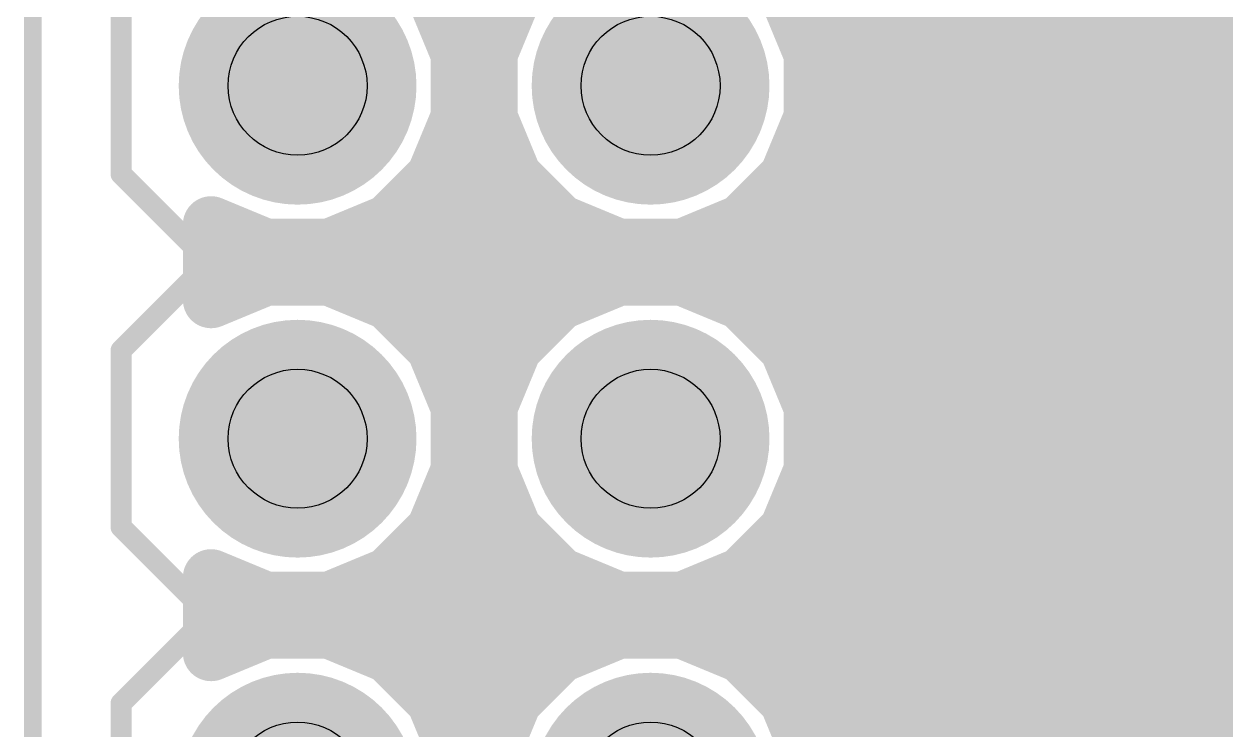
# Model space of a CAD drawing. Extents: x -0.1 to 54.7, y 0 to 86.4.
# Drawn here: x -0.06 to 8.59, y 37.27 to 42.35 of the extents above; entities that cross this region are included whole.
import ezdxf

# ---------------------------------------------------------------- set-up
doc = ezdxf.new("R2010")
doc.units = 0
for name, color, linetype in [('1', 22, 'CONTINUOUS'), ('16', 175, 'CONTINUOUS'), ('17', 82, 'CONTINUOUS'), ('20', 7, 'CONTINUOUS'), ('21', 253, 'CONTINUOUS'), ('29', 253, 'CONTINUOUS'), ('30', 253, 'CONTINUOUS'), ('44', 253, 'CONTINUOUS'), ('51', 253, 'CONTINUOUS')]:
    doc.layers.add(name, color=color, linetype=linetype)

# ---------------------------------------------------------------- blocks, each defined once
blk = doc.blocks.new('RECT')
blk.add_solid([(-0.5, -0.5), (0.5, -0.5), (-0.5, 0.5), (0.5, 0.5)])
blk = doc.blocks.new('ROUNDP')
at = {"const_width": 0.5}
blk.add_lwpolyline([(0, -0.25, 1), (0, 0.25, 1), (0, -0.25)], format="xyb", dxfattribs=at)

msp = doc.modelspace()

# ---------------------------------------------------------------- linework, layer by layer
at = {"layer": '1', "const_width": 0.4064}
for points in [[(3.0654, 42.1408), (2.8887, 42.5673)], [(3.4613, 42.5673), (3.2846, 42.1408)], [(5.6054, 42.1408), (5.4287, 42.5673)], [(3.0137, 42.2656), (3.3363, 42.2656)], [(5.5537, 42.2656), (15.4686, 42.2656)], [(3.0654, 41.6792), (3.0654, 42.1408)], [(3.2846, 42.1408), (3.2846, 41.6792)], [(5.6054, 41.6792), (5.6054, 42.1408)], [(3.0654, 41.8592), (3.2846, 41.8592)], [(5.6054, 41.8592), (15.4686, 41.8592)], [(2.8887, 41.2527), (3.0654, 41.6792)], [(3.2846, 41.6792), (3.4613, 41.2527)], [(5.4287, 41.2527), (5.6054, 41.6792)], [(2.9716, 41.4528), (3.3784, 41.4528)], [(5.5116, 41.4528), (15.4686, 41.4528)], [(2.5623, 40.9263), (2.8887, 41.2527)], [(3.4613, 41.2527), (3.7877, 40.9263)], [(5.1023, 40.9263), (5.4287, 41.2527)], [(2.6825, 41.0464), (3.6675, 41.0464)], [(5.2225, 41.0464), (15.4686, 41.0464)], [(1.2827, 40.3682), (1.2827, 40.9118)], [(1.2827, 40.9118), (1.6742, 40.7496)], [(2.1358, 40.7496), (2.5623, 40.9263)], [(3.7877, 40.9263), (4.2142, 40.7496)], [(4.6758, 40.7496), (5.1023, 40.9263)], [(1.6742, 40.7496), (2.1358, 40.7496)], [(4.2142, 40.7496), (4.6758, 40.7496)], [(1.2827, 40.64), (15.4686, 40.64)], [(1.6742, 40.5304), (1.2827, 40.3682)], [(2.1358, 40.5304), (1.6742, 40.5304)], [(2.5623, 40.3537), (2.1358, 40.5304)], [(4.2142, 40.5304), (3.7877, 40.3537)], [(4.6758, 40.5304), (4.2142, 40.5304)], [(5.1023, 40.3537), (4.6758, 40.5304)], [(2.8887, 40.0273), (2.5623, 40.3537)], [(3.7877, 40.3537), (3.4613, 40.0273)], [(5.4287, 40.0273), (5.1023, 40.3537)], [(2.6825, 40.2336), (3.6675, 40.2336)], [(5.2225, 40.2336), (15.4686, 40.2336)], [(3.0654, 39.6008), (2.8887, 40.0273)], [(3.4613, 40.0273), (3.2846, 39.6008)], [(5.6054, 39.6008), (5.4287, 40.0273)], [(2.9716, 39.8272), (3.3784, 39.8272)], [(5.5116, 39.8272), (15.4686, 39.8272)], [(3.0654, 39.1392), (3.0654, 39.6008)], [(3.2846, 39.6008), (3.2846, 39.1392)], [(5.6054, 39.1392), (5.6054, 39.6008)], [(3.0654, 39.4208), (3.2846, 39.4208)], [(5.6054, 39.4208), (15.4686, 39.4208)], [(2.8887, 38.7127), (3.0654, 39.1392)], [(3.2846, 39.1392), (3.4613, 38.7127)], [(5.4287, 38.7127), (5.6054, 39.1392)], [(3.0137, 39.0144), (3.3363, 39.0144)], [(5.5537, 39.0144), (15.4686, 39.0144)], [(2.5623, 38.3863), (2.8887, 38.7127)], [(3.4613, 38.7127), (3.7877, 38.3863)], [(5.1023, 38.3863), (5.4287, 38.7127)], [(2.7841, 38.608), (3.5659, 38.608)], [(5.3241, 38.608), (15.4686, 38.608)], [(1.2827, 37.8282), (1.2827, 38.3718)], [(1.2827, 38.3718), (1.6742, 38.2096)], [(2.1358, 38.2096), (2.5623, 38.3863)], [(3.7877, 38.3863), (4.2142, 38.2096)], [(4.6758, 38.2096), (5.1023, 38.3863)], [(1.2827, 38.2016), (15.4686, 38.2016)], [(1.6742, 38.2096), (2.1358, 38.2096)], [(4.2142, 38.2096), (4.6758, 38.2096)], [(1.6742, 37.9904), (1.2827, 37.8282)], [(2.1358, 37.9904), (1.6742, 37.9904)], [(2.5623, 37.8137), (2.1358, 37.9904)], [(4.2142, 37.9904), (3.7877, 37.8137)], [(4.6758, 37.9904), (4.2142, 37.9904)], [(5.1023, 37.8137), (4.6758, 37.9904)], [(2.8887, 37.4873), (2.5623, 37.8137)], [(2.5809, 37.7952), (3.7691, 37.7952)], [(3.7877, 37.8137), (3.4613, 37.4873)], [(5.4287, 37.4873), (5.1023, 37.8137)], [(5.1208, 37.7952), (15.4686, 37.7952)], [(3.0654, 37.0608), (2.8887, 37.4873)], [(3.4613, 37.4873), (3.2846, 37.0608)], [(5.6054, 37.0608), (5.4287, 37.4873)], [(2.9295, 37.3888), (3.4205, 37.3888)], [(5.4695, 37.3888), (15.4686, 37.3888)]]:
    msp.add_lwpolyline(points, dxfattribs=at)
at = {"layer": '1', "const_width": 0.2032}
for points in [[(3.0137, 42.3672, 1), (3.0137, 42.164)], [(3.3363, 42.164, 1), (3.3363, 42.3672)], [(5.5537, 42.3672, 1), (5.5537, 42.164)], [(3.167, 42.1408, 1), (2.9638, 42.1408)], [(3.3862, 42.1408, 1), (3.183, 42.1408)], [(5.707, 42.1408, 1), (5.5038, 42.1408)], [(2.9715, 42.1019, 1), (3.1593, 42.1797)], [(3.1907, 42.1797, 1), (3.3785, 42.1019)], [(5.5115, 42.1019, 1), (5.6993, 42.1797)], [(3.0654, 41.9608, 1), (3.0654, 41.7576)], [(3.2846, 41.7576, 1), (3.2846, 41.9608)], [(5.6054, 41.9608, 1), (5.6054, 41.7576)], [(3.1593, 41.6403, 1), (2.9715, 41.7181)], [(3.3785, 41.7181, 1), (3.1907, 41.6403)], [(5.6993, 41.6403, 1), (5.5115, 41.7181)], [(2.9638, 41.6792, 1), (3.167, 41.6792)], [(3.183, 41.6792, 1), (3.3862, 41.6792)], [(5.5038, 41.6792, 1), (5.707, 41.6792)], [(2.9716, 41.5544, 1), (2.9716, 41.3512)], [(3.3784, 41.3512, 1), (3.3784, 41.5544)], [(5.5116, 41.5544, 1), (5.5116, 41.3512)], [(2.9606, 41.1808, 1), (2.8169, 41.3245)], [(3.5331, 41.3245, 1), (3.3894, 41.1808)], [(5.5006, 41.1808, 1), (5.3569, 41.3245)], [(2.7949, 41.2916, 1), (2.9826, 41.2138)], [(3.3674, 41.2138, 1), (3.5551, 41.2916)], [(5.3349, 41.2916, 1), (5.5226, 41.2138)], [(2.6825, 41.148, 1), (2.6825, 40.9448)], [(3.6675, 40.9448, 1), (3.6675, 41.148)], [(5.2225, 41.148, 1), (5.2225, 40.9448)], [(1.3843, 40.9118, 1), (1.1811, 40.9118)], [(1.3216, 41.0056, 1), (1.2438, 40.8179)], [(2.4905, 40.9981, 1), (2.6342, 40.8544)], [(2.6012, 40.8324, 1), (2.5234, 41.0201)], [(3.8266, 41.0201, 1), (3.7488, 40.8324)], [(3.7158, 40.8544, 1), (3.8595, 40.9981)], [(5.0305, 40.9981, 1), (5.1742, 40.8544)], [(5.1412, 40.8324, 1), (5.0634, 41.0201)], [(1.6742, 40.8512, 1), (1.6742, 40.648)], [(1.6353, 40.6557, 1), (1.7131, 40.8435)], [(2.0969, 40.8435, 1), (2.1747, 40.6557)], [(2.1358, 40.648, 1), (2.1358, 40.8512)], [(4.2142, 40.8512, 1), (4.2142, 40.648)], [(4.1753, 40.6557, 1), (4.2531, 40.8435)], [(4.6369, 40.8435, 1), (4.7147, 40.6557)], [(4.6758, 40.648, 1), (4.6758, 40.8512)], [(1.2827, 40.7416, 1), (1.2827, 40.5384)], [(1.6742, 40.632, 1), (1.6742, 40.4288)], [(1.7131, 40.4365, 1), (1.6353, 40.6243)], [(2.1747, 40.6243, 1), (2.0969, 40.4365)], [(2.1358, 40.4288, 1), (2.1358, 40.632)], [(4.2142, 40.632, 1), (4.2142, 40.4288)], [(4.2531, 40.4365, 1), (4.1753, 40.6243)], [(4.7147, 40.6243, 1), (4.6369, 40.4365)], [(4.6758, 40.4288, 1), (4.6758, 40.632)], [(1.2438, 40.4621, 1), (1.3216, 40.2744)], [(2.6342, 40.4256, 1), (2.4905, 40.2819)], [(2.5234, 40.2599, 1), (2.6012, 40.4476)], [(3.7488, 40.4476, 1), (3.8266, 40.2599)], [(3.8595, 40.2819, 1), (3.7158, 40.4256)], [(5.1742, 40.4256, 1), (5.0305, 40.2819)], [(5.0634, 40.2599, 1), (5.1412, 40.4476)], [(1.1811, 40.3682, 1), (1.3843, 40.3682)], [(2.6825, 40.3352, 1), (2.6825, 40.132)], [(3.6675, 40.132, 1), (3.6675, 40.3352)], [(5.2225, 40.3352, 1), (5.2225, 40.132)], [(2.9826, 40.0662, 1), (2.7949, 39.9884)], [(3.5551, 39.9884, 1), (3.3674, 40.0662)], [(5.5226, 40.0662, 1), (5.3349, 39.9884)], [(2.8169, 39.9555, 1), (2.9606, 40.0992)], [(3.3894, 40.0992, 1), (3.5331, 39.9555)], [(5.3569, 39.9555, 1), (5.5006, 40.0992)], [(2.9716, 39.9288, 1), (2.9716, 39.7256)], [(3.3784, 39.7256, 1), (3.3784, 39.9288)], [(5.5116, 39.9288, 1), (5.5116, 39.7256)], [(3.167, 39.6008, 1), (2.9638, 39.6008)], [(3.3862, 39.6008, 1), (3.183, 39.6008)], [(5.707, 39.6008, 1), (5.5038, 39.6008)], [(2.9715, 39.5619, 1), (3.1593, 39.6397)], [(3.1907, 39.6397, 1), (3.3785, 39.5619)], [(5.5115, 39.5619, 1), (5.6993, 39.6397)], [(3.0654, 39.5224, 1), (3.0654, 39.3192)], [(3.2846, 39.3192, 1), (3.2846, 39.5224)], [(5.6054, 39.5224, 1), (5.6054, 39.3192)], [(3.1593, 39.1003, 1), (2.9715, 39.1781)], [(3.3785, 39.1781, 1), (3.1907, 39.1003)], [(5.6993, 39.1003, 1), (5.5115, 39.1781)], [(3.0137, 39.116, 1), (3.0137, 38.9128)], [(2.9638, 39.1392, 1), (3.167, 39.1392)], [(3.183, 39.1392, 1), (3.3862, 39.1392)], [(3.3363, 38.9128, 1), (3.3363, 39.116)], [(5.5537, 39.116, 1), (5.5537, 38.9128)], [(5.5038, 39.1392, 1), (5.707, 39.1392)], [(2.7949, 38.7516, 1), (2.9826, 38.6738)], [(2.9606, 38.6408, 1), (2.8169, 38.7845)], [(3.5331, 38.7845, 1), (3.3894, 38.6408)], [(3.3674, 38.6738, 1), (3.5551, 38.7516)], [(5.3349, 38.7516, 1), (5.5226, 38.6738)], [(5.5006, 38.6408, 1), (5.3569, 38.7845)], [(2.7841, 38.7096, 1), (2.7841, 38.5064)], [(3.5659, 38.5064, 1), (3.5659, 38.7096)], [(5.3241, 38.7096, 1), (5.3241, 38.5064)], [(1.3843, 38.3718, 1), (1.1811, 38.3718)], [(1.3216, 38.4656, 1), (1.2438, 38.2779)], [(2.6012, 38.2924, 1), (2.5234, 38.4801)], [(3.8266, 38.4801, 1), (3.7488, 38.2924)], [(5.1412, 38.2924, 1), (5.0634, 38.4801)], [(2.4905, 38.4581, 1), (2.6342, 38.3144)], [(3.7158, 38.3144, 1), (3.8595, 38.4581)], [(5.0305, 38.4581, 1), (5.1742, 38.3144)], [(1.2827, 38.3032, 1), (1.2827, 38.1)], [(1.6742, 38.3112, 1), (1.6742, 38.108)], [(1.6353, 38.1157, 1), (1.7131, 38.3035)], [(2.0969, 38.3035, 1), (2.1747, 38.1157)], [(2.1358, 38.108, 1), (2.1358, 38.3112)], [(4.2142, 38.3112, 1), (4.2142, 38.108)], [(4.1753, 38.1157, 1), (4.2531, 38.3035)], [(4.6369, 38.3035, 1), (4.7147, 38.1157)], [(4.6758, 38.108, 1), (4.6758, 38.3112)], [(1.6742, 38.092, 1), (1.6742, 37.8888)], [(1.7131, 37.8965, 1), (1.6353, 38.0843)], [(2.1747, 38.0843, 1), (2.0969, 37.8965)], [(2.1358, 37.8888, 1), (2.1358, 38.092)], [(4.2142, 38.092, 1), (4.2142, 37.8888)], [(4.2531, 37.8965, 1), (4.1753, 38.0843)], [(4.7147, 38.0843, 1), (4.6369, 37.8965)], [(4.6758, 37.8888, 1), (4.6758, 38.092)], [(1.2438, 37.9221, 1), (1.3216, 37.7344)], [(2.6342, 37.8856, 1), (2.4905, 37.7419)], [(2.5809, 37.8968, 1), (2.5809, 37.6936)], [(2.5234, 37.7199, 1), (2.6012, 37.9076)], [(3.7488, 37.9076, 1), (3.8266, 37.7199)], [(3.8595, 37.7419, 1), (3.7158, 37.8856)], [(3.7691, 37.6936, 1), (3.7691, 37.8968)], [(5.1742, 37.8856, 1), (5.0305, 37.7419)], [(5.1208, 37.8968, 1), (5.1208, 37.6936)], [(5.0634, 37.7199, 1), (5.1412, 37.9076)], [(1.1811, 37.8282, 1), (1.3843, 37.8282)], [(2.9826, 37.5262, 1), (2.7949, 37.4484)], [(2.8169, 37.4155, 1), (2.9606, 37.5592)], [(3.3894, 37.5592, 1), (3.5331, 37.4155)], [(3.5551, 37.4484, 1), (3.3674, 37.5262)], [(5.5226, 37.5262, 1), (5.3349, 37.4484)], [(5.3569, 37.4155, 1), (5.5006, 37.5592)], [(2.9295, 37.4904, 1), (2.9295, 37.2872)], [(3.4205, 37.2872, 1), (3.4205, 37.4904)], [(5.4695, 37.4904, 1), (5.4695, 37.2872)]]:
    msp.add_lwpolyline(points, format="xyb", dxfattribs=at)
at = {"layer": '16', "const_width": 0.4064}
for points in [[(3.0654, 42.1408), (2.8887, 42.5673)], [(3.4613, 42.5673), (3.2846, 42.1408)], [(5.6054, 42.1408), (5.4287, 42.5673)], [(3.0137, 42.2656), (3.3363, 42.2656)], [(5.5537, 42.2656), (49.0563, 42.2656)], [(3.0654, 41.6792), (3.0654, 42.1408)], [(3.2846, 42.1408), (3.2846, 41.6792)], [(5.6054, 41.6792), (5.6054, 42.1408)], [(3.0654, 41.8592), (3.2846, 41.8592)], [(5.6054, 41.8592), (49.0046, 41.8592)], [(2.8887, 41.2527), (3.0654, 41.6792)], [(3.2846, 41.6792), (3.4613, 41.2527)], [(5.4287, 41.2527), (5.6054, 41.6792)], [(2.9716, 41.4528), (3.3784, 41.4528)], [(5.5116, 41.4528), (49.0984, 41.4528)], [(2.5623, 40.9263), (2.8887, 41.2527)], [(3.4613, 41.2527), (3.7877, 40.9263)], [(5.1023, 40.9263), (5.4287, 41.2527)], [(2.6825, 41.0464), (3.6675, 41.0464)], [(5.2225, 41.0464), (49.3875, 41.0464)], [(1.2827, 40.3682), (1.2827, 40.9118)], [(1.2827, 40.9118), (1.6742, 40.7496)], [(2.1358, 40.7496), (2.5623, 40.9263)], [(3.7877, 40.9263), (4.2142, 40.7496)], [(4.6758, 40.7496), (5.1023, 40.9263)], [(1.6742, 40.7496), (2.1358, 40.7496)], [(4.2142, 40.7496), (4.6758, 40.7496)], [(1.2827, 40.64), (53.3273, 40.64)], [(1.6742, 40.5304), (1.2827, 40.3682)], [(2.1358, 40.5304), (1.6742, 40.5304)], [(2.5623, 40.3537), (2.1358, 40.5304)], [(4.2142, 40.5304), (3.7877, 40.3537)], [(4.6758, 40.5304), (4.2142, 40.5304)], [(5.1023, 40.3537), (4.6758, 40.5304)], [(2.8887, 40.0273), (2.5623, 40.3537)], [(3.7877, 40.3537), (3.4613, 40.0273)], [(5.4287, 40.0273), (5.1023, 40.3537)], [(2.6825, 40.2336), (3.6675, 40.2336)], [(5.2225, 40.2336), (49.3875, 40.2336)], [(3.0654, 39.6008), (2.8887, 40.0273)], [(3.4613, 40.0273), (3.2846, 39.6008)], [(5.6054, 39.6008), (5.4287, 40.0273)], [(2.9716, 39.8272), (3.3784, 39.8272)], [(5.5116, 39.8272), (49.0984, 39.8272)], [(3.0654, 39.1392), (3.0654, 39.6008)], [(3.2846, 39.6008), (3.2846, 39.1392)], [(5.6054, 39.1392), (5.6054, 39.6008)], [(3.0654, 39.4208), (3.2846, 39.4208)], [(5.6054, 39.4208), (49.0046, 39.4208)], [(2.8887, 38.7127), (3.0654, 39.1392)], [(3.2846, 39.1392), (3.4613, 38.7127)], [(5.4287, 38.7127), (5.6054, 39.1392)], [(3.0137, 39.0144), (3.3363, 39.0144)], [(5.5537, 39.0144), (49.0563, 39.0144)], [(2.5623, 38.3863), (2.8887, 38.7127)], [(3.4613, 38.7127), (3.7877, 38.3863)], [(5.1023, 38.3863), (5.4287, 38.7127)], [(2.7841, 38.608), (3.5659, 38.608)], [(5.3241, 38.608), (49.2859, 38.608)], [(1.2827, 37.8282), (1.2827, 38.3718)], [(1.2827, 38.3718), (1.6742, 38.2096)], [(2.1358, 38.2096), (2.5623, 38.3863)], [(3.7877, 38.3863), (4.2142, 38.2096)], [(4.6758, 38.2096), (5.1023, 38.3863)], [(1.2827, 38.2016), (53.3273, 38.2016)], [(1.6742, 38.2096), (2.1358, 38.2096)], [(4.2142, 38.2096), (4.6758, 38.2096)], [(1.6742, 37.9904), (1.2827, 37.8282)], [(2.1358, 37.9904), (1.6742, 37.9904)], [(2.5623, 37.8137), (2.1358, 37.9904)], [(4.2142, 37.9904), (3.7877, 37.8137)], [(4.6758, 37.9904), (4.2142, 37.9904)], [(5.1023, 37.8137), (4.6758, 37.9904)], [(2.8887, 37.4873), (2.5623, 37.8137)], [(2.5809, 37.7952), (3.7691, 37.7952)], [(3.7877, 37.8137), (3.4613, 37.4873)], [(5.4287, 37.4873), (5.1023, 37.8137)], [(5.1208, 37.7952), (49.4891, 37.7952)], [(3.0654, 37.0608), (2.8887, 37.4873)], [(3.4613, 37.4873), (3.2846, 37.0608)], [(5.6054, 37.0608), (5.4287, 37.4873)], [(2.9295, 37.3888), (3.4205, 37.3888)], [(5.4695, 37.3888), (49.1405, 37.3888)]]:
    msp.add_lwpolyline(points, dxfattribs=at)
at = {"layer": '16', "const_width": 0.2032}
for points in [[(3.0137, 42.3672, 1), (3.0137, 42.164)], [(3.3363, 42.164, 1), (3.3363, 42.3672)], [(5.5537, 42.3672, 1), (5.5537, 42.164)], [(3.167, 42.1408, 1), (2.9638, 42.1408)], [(3.3862, 42.1408, 1), (3.183, 42.1408)], [(5.707, 42.1408, 1), (5.5038, 42.1408)], [(2.9715, 42.1019, 1), (3.1593, 42.1797)], [(3.1907, 42.1797, 1), (3.3785, 42.1019)], [(5.5115, 42.1019, 1), (5.6993, 42.1797)], [(3.0654, 41.9608, 1), (3.0654, 41.7576)], [(3.2846, 41.7576, 1), (3.2846, 41.9608)], [(5.6054, 41.9608, 1), (5.6054, 41.7576)], [(3.1593, 41.6403, 1), (2.9715, 41.7181)], [(3.3785, 41.7181, 1), (3.1907, 41.6403)], [(5.6993, 41.6403, 1), (5.5115, 41.7181)], [(2.9638, 41.6792, 1), (3.167, 41.6792)], [(3.183, 41.6792, 1), (3.3862, 41.6792)], [(5.5038, 41.6792, 1), (5.707, 41.6792)], [(2.9716, 41.5544, 1), (2.9716, 41.3512)], [(3.3784, 41.3512, 1), (3.3784, 41.5544)], [(5.5116, 41.5544, 1), (5.5116, 41.3512)], [(2.9606, 41.1808, 1), (2.8169, 41.3245)], [(3.5331, 41.3245, 1), (3.3894, 41.1808)], [(5.5006, 41.1808, 1), (5.3569, 41.3245)], [(2.7949, 41.2916, 1), (2.9826, 41.2138)], [(3.3674, 41.2138, 1), (3.5551, 41.2916)], [(5.3349, 41.2916, 1), (5.5226, 41.2138)], [(2.6825, 41.148, 1), (2.6825, 40.9448)], [(3.6675, 40.9448, 1), (3.6675, 41.148)], [(5.2225, 41.148, 1), (5.2225, 40.9448)], [(1.3843, 40.9118, 1), (1.1811, 40.9118)], [(1.3216, 41.0056, 1), (1.2438, 40.8179)], [(2.4905, 40.9981, 1), (2.6342, 40.8544)], [(2.6012, 40.8324, 1), (2.5234, 41.0201)], [(3.8266, 41.0201, 1), (3.7488, 40.8324)], [(3.7158, 40.8544, 1), (3.8595, 40.9981)], [(5.0305, 40.9981, 1), (5.1742, 40.8544)], [(5.1412, 40.8324, 1), (5.0634, 41.0201)], [(1.6742, 40.8512, 1), (1.6742, 40.648)], [(1.6353, 40.6557, 1), (1.7131, 40.8435)], [(2.0969, 40.8435, 1), (2.1747, 40.6557)], [(2.1358, 40.648, 1), (2.1358, 40.8512)], [(4.2142, 40.8512, 1), (4.2142, 40.648)], [(4.1753, 40.6557, 1), (4.2531, 40.8435)], [(4.6369, 40.8435, 1), (4.7147, 40.6557)], [(4.6758, 40.648, 1), (4.6758, 40.8512)], [(1.2827, 40.7416, 1), (1.2827, 40.5384)], [(1.6742, 40.632, 1), (1.6742, 40.4288)], [(1.7131, 40.4365, 1), (1.6353, 40.6243)], [(2.1747, 40.6243, 1), (2.0969, 40.4365)], [(2.1358, 40.4288, 1), (2.1358, 40.632)], [(4.2142, 40.632, 1), (4.2142, 40.4288)], [(4.2531, 40.4365, 1), (4.1753, 40.6243)], [(4.7147, 40.6243, 1), (4.6369, 40.4365)], [(4.6758, 40.4288, 1), (4.6758, 40.632)], [(1.2438, 40.4621, 1), (1.3216, 40.2744)], [(2.6342, 40.4256, 1), (2.4905, 40.2819)], [(2.5234, 40.2599, 1), (2.6012, 40.4476)], [(3.7488, 40.4476, 1), (3.8266, 40.2599)], [(3.8595, 40.2819, 1), (3.7158, 40.4256)], [(5.1742, 40.4256, 1), (5.0305, 40.2819)], [(5.0634, 40.2599, 1), (5.1412, 40.4476)], [(1.1811, 40.3682, 1), (1.3843, 40.3682)], [(2.6825, 40.3352, 1), (2.6825, 40.132)], [(3.6675, 40.132, 1), (3.6675, 40.3352)], [(5.2225, 40.3352, 1), (5.2225, 40.132)], [(2.9826, 40.0662, 1), (2.7949, 39.9884)], [(3.5551, 39.9884, 1), (3.3674, 40.0662)], [(5.5226, 40.0662, 1), (5.3349, 39.9884)], [(2.8169, 39.9555, 1), (2.9606, 40.0992)], [(3.3894, 40.0992, 1), (3.5331, 39.9555)], [(5.3569, 39.9555, 1), (5.5006, 40.0992)], [(2.9716, 39.9288, 1), (2.9716, 39.7256)], [(3.3784, 39.7256, 1), (3.3784, 39.9288)], [(5.5116, 39.9288, 1), (5.5116, 39.7256)], [(3.167, 39.6008, 1), (2.9638, 39.6008)], [(3.3862, 39.6008, 1), (3.183, 39.6008)], [(5.707, 39.6008, 1), (5.5038, 39.6008)], [(2.9715, 39.5619, 1), (3.1593, 39.6397)], [(3.1907, 39.6397, 1), (3.3785, 39.5619)], [(5.5115, 39.5619, 1), (5.6993, 39.6397)], [(3.0654, 39.5224, 1), (3.0654, 39.3192)], [(3.2846, 39.3192, 1), (3.2846, 39.5224)], [(5.6054, 39.5224, 1), (5.6054, 39.3192)], [(3.1593, 39.1003, 1), (2.9715, 39.1781)], [(3.3785, 39.1781, 1), (3.1907, 39.1003)], [(5.6993, 39.1003, 1), (5.5115, 39.1781)], [(3.0137, 39.116, 1), (3.0137, 38.9128)], [(2.9638, 39.1392, 1), (3.167, 39.1392)], [(3.183, 39.1392, 1), (3.3862, 39.1392)], [(3.3363, 38.9128, 1), (3.3363, 39.116)], [(5.5537, 39.116, 1), (5.5537, 38.9128)], [(5.5038, 39.1392, 1), (5.707, 39.1392)], [(2.7949, 38.7516, 1), (2.9826, 38.6738)], [(2.9606, 38.6408, 1), (2.8169, 38.7845)], [(3.5331, 38.7845, 1), (3.3894, 38.6408)], [(3.3674, 38.6738, 1), (3.5551, 38.7516)], [(5.3349, 38.7516, 1), (5.5226, 38.6738)], [(5.5006, 38.6408, 1), (5.3569, 38.7845)], [(2.7841, 38.7096, 1), (2.7841, 38.5064)], [(3.5659, 38.5064, 1), (3.5659, 38.7096)], [(5.3241, 38.7096, 1), (5.3241, 38.5064)], [(1.3843, 38.3718, 1), (1.1811, 38.3718)], [(1.3216, 38.4656, 1), (1.2438, 38.2779)], [(2.6012, 38.2924, 1), (2.5234, 38.4801)], [(3.8266, 38.4801, 1), (3.7488, 38.2924)], [(5.1412, 38.2924, 1), (5.0634, 38.4801)], [(2.4905, 38.4581, 1), (2.6342, 38.3144)], [(3.7158, 38.3144, 1), (3.8595, 38.4581)], [(5.0305, 38.4581, 1), (5.1742, 38.3144)], [(1.2827, 38.3032, 1), (1.2827, 38.1)], [(1.6742, 38.3112, 1), (1.6742, 38.108)], [(1.6353, 38.1157, 1), (1.7131, 38.3035)], [(2.0969, 38.3035, 1), (2.1747, 38.1157)], [(2.1358, 38.108, 1), (2.1358, 38.3112)], [(4.2142, 38.3112, 1), (4.2142, 38.108)], [(4.1753, 38.1157, 1), (4.2531, 38.3035)], [(4.6369, 38.3035, 1), (4.7147, 38.1157)], [(4.6758, 38.108, 1), (4.6758, 38.3112)], [(1.6742, 38.092, 1), (1.6742, 37.8888)], [(1.7131, 37.8965, 1), (1.6353, 38.0843)], [(2.1747, 38.0843, 1), (2.0969, 37.8965)], [(2.1358, 37.8888, 1), (2.1358, 38.092)], [(4.2142, 38.092, 1), (4.2142, 37.8888)], [(4.2531, 37.8965, 1), (4.1753, 38.0843)], [(4.7147, 38.0843, 1), (4.6369, 37.8965)], [(4.6758, 37.8888, 1), (4.6758, 38.092)], [(1.2438, 37.9221, 1), (1.3216, 37.7344)], [(2.6342, 37.8856, 1), (2.4905, 37.7419)], [(2.5809, 37.8968, 1), (2.5809, 37.6936)], [(2.5234, 37.7199, 1), (2.6012, 37.9076)], [(3.7488, 37.9076, 1), (3.8266, 37.7199)], [(3.8595, 37.7419, 1), (3.7158, 37.8856)], [(3.7691, 37.6936, 1), (3.7691, 37.8968)], [(5.1742, 37.8856, 1), (5.0305, 37.7419)], [(5.1208, 37.8968, 1), (5.1208, 37.6936)], [(5.0634, 37.7199, 1), (5.1412, 37.9076)], [(1.1811, 37.8282, 1), (1.3843, 37.8282)], [(2.9826, 37.5262, 1), (2.7949, 37.4484)], [(2.8169, 37.4155, 1), (2.9606, 37.5592)], [(3.3894, 37.5592, 1), (3.5331, 37.4155)], [(3.5551, 37.4484, 1), (3.3674, 37.5262)], [(5.5226, 37.5262, 1), (5.3349, 37.4484)], [(5.3569, 37.4155, 1), (5.5006, 37.5592)], [(2.9295, 37.4904, 1), (2.9295, 37.2872)], [(3.4205, 37.2872, 1), (3.4205, 37.4904)], [(5.4695, 37.4904, 1), (5.4695, 37.2872)]]:
    msp.add_lwpolyline(points, format="xyb", dxfattribs=at)
at = {"layer": '20', "const_width": 0.127}
msp.add_lwpolyline([(0, 73.66), (0, 14.605)], dxfattribs=at)
at = {"layer": '21', "const_width": 0.1524}
for points in [[(0.635, 41.275), (0.635, 42.545)], [(5.715, 42.545), (5.715, 41.275)], [(1.27, 40.64), (0.635, 41.275)], [(5.08, 40.64), (5.715, 41.275)], [(0.635, 40.005), (1.27, 40.64)], [(1.27, 40.64), (5.08, 40.64)], [(5.08, 40.64), (5.715, 40.005)], [(0.635, 38.735), (0.635, 40.005)], [(5.715, 40.005), (5.715, 38.735)], [(1.27, 38.1), (0.635, 38.735)], [(5.08, 38.1), (5.715, 38.735)], [(0.635, 37.465), (1.27, 38.1)], [(1.27, 38.1), (5.08, 38.1)], [(5.08, 38.1), (5.715, 37.465)], [(0.635, 36.195), (0.635, 37.465)], [(5.715, 37.465), (5.715, 36.195)]]:
    msp.add_lwpolyline(points, dxfattribs=at)
at = {"layer": '21', "const_width": 0.0762}
for points in [[(0.6619, 41.3019, 1), (0.6081, 41.2481)], [(5.7419, 41.2481, 1), (5.6881, 41.3019)], [(0.5969, 41.275, 1), (0.6731, 41.275)], [(5.6769, 41.275, 1), (5.7531, 41.275)], [(1.27, 40.6781, 1), (1.27, 40.6019)], [(1.2969, 40.6131, 1), (1.2431, 40.6669)], [(1.2431, 40.6131, 1), (1.2969, 40.6669)], [(5.1069, 40.6669, 1), (5.0531, 40.6131)], [(5.0531, 40.6669, 1), (5.1069, 40.6131)], [(5.08, 40.6019, 1), (5.08, 40.6781)], [(0.6731, 40.005, 1), (0.5969, 40.005)], [(0.6081, 40.0319, 1), (0.6619, 39.9781)], [(5.7531, 40.005, 1), (5.6769, 40.005)], [(5.6881, 39.9781, 1), (5.7419, 40.0319)], [(0.5969, 38.735, 1), (0.6731, 38.735)], [(0.6619, 38.7619, 1), (0.6081, 38.7081)], [(5.6769, 38.735, 1), (5.7531, 38.735)], [(5.7419, 38.7081, 1), (5.6881, 38.7619)], [(1.27, 38.1381, 1), (1.27, 38.0619)], [(1.2969, 38.0731, 1), (1.2431, 38.1269)], [(1.2431, 38.0731, 1), (1.2969, 38.1269)], [(5.1069, 38.1269, 1), (5.0531, 38.0731)], [(5.0531, 38.1269, 1), (5.1069, 38.0731)], [(5.08, 38.0619, 1), (5.08, 38.1381)], [(0.6731, 37.465, 1), (0.5969, 37.465)], [(5.7531, 37.465, 1), (5.6769, 37.465)], [(0.6081, 37.4919, 1), (0.6619, 37.4381)], [(5.6881, 37.4381, 1), (5.7419, 37.4919)]]:
    msp.add_lwpolyline(points, format="xyb", dxfattribs=at)
at = {"layer": '44'}
for centre in [(1.905, 41.91), (4.445, 41.91), (1.905, 39.37), (4.445, 39.37), (1.905, 36.83), (4.445, 36.83)]:
    msp.add_circle(centre, 0.5, dxfattribs=at)

# ---------------------------------------------------------------- block references
at = {"layer": '17', "xscale": 1.508, "yscale": 1.508, "rotation": 90}
for p in [(1.905, 41.91), (1.905, 41.91), (4.445, 41.91), (4.445, 41.91), (1.905, 39.37), (1.905, 39.37), (4.445, 39.37), (4.445, 39.37), (1.905, 36.83), (1.905, 36.83), (4.445, 36.83), (4.445, 36.83)]:
    msp.add_blockref('ROUNDP', p, dxfattribs=at)
at = {"layer": '29', "xscale": 1.7112, "yscale": 1.7112, "rotation": 90}
for p in [(1.905, 41.91), (4.445, 41.91), (1.905, 39.37), (4.445, 39.37), (1.905, 36.83), (4.445, 36.83)]:
    msp.add_blockref('ROUNDP', p, dxfattribs=at)
at = {"layer": '30', "xscale": 1.7112, "yscale": 1.7112, "rotation": 90}
for p in [(1.905, 41.91), (4.445, 41.91), (1.905, 39.37), (4.445, 39.37), (1.905, 36.83), (4.445, 36.83)]:
    msp.add_blockref('ROUNDP', p, dxfattribs=at)
at = {"layer": '51', "xscale": 0.508, "yscale": 0.508, "rotation": 90}
for p in [(1.905, 41.91), (4.445, 41.91), (1.905, 39.37), (4.445, 39.37)]:
    msp.add_blockref('RECT', p, dxfattribs=at)

doc.saveas('drawing.dxf')
